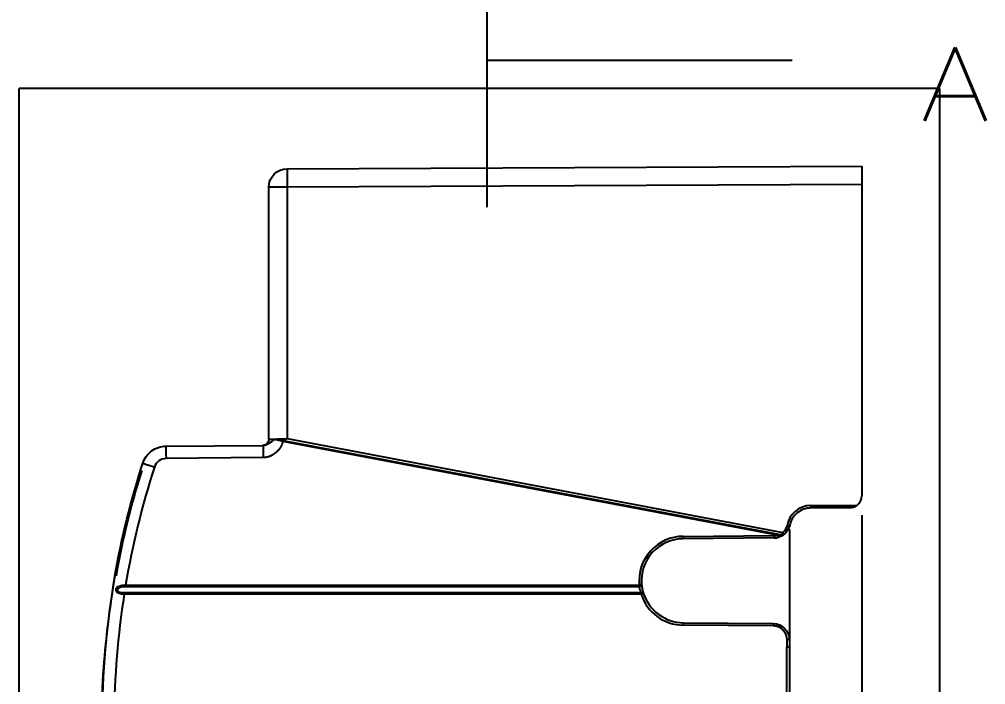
# Model space of a CAD drawing. Header units: inches. Extents: x 0 to 1189, y 0 to 841.
# Drawn here: x 950.6 to 1029.7, y 243.8 to 298.2 of the extents above; entities that cross this region are included whole.
import ezdxf
from ezdxf.lldxf.tags import DXFTag

# ---------------------------------------------------------------- set-up
doc = ezdxf.new("R2010")
doc.units = ezdxf.units.IN
doc.header["$MEASUREMENT"] = 0
doc.layers.add('1', color=7, linetype='Continuous', true_color=0xffffff)
doc.styles.add('blockfont', font='simplex.shx', dxfattribs={"bigfont": 'bigfont'})
tags = doc.linetypes.add('PHANTOM', pattern=[2.5, 1.25, -0.25, 0.25, -0.25, 0.25, -0.25]).pattern_tags.tags
tags[14:15] = [DXFTag(74, 4), DXFTag(75, 0), DXFTag(340, '0'), DXFTag(46, 0.0), DXFTag(50, 0.0), DXFTag(44, 0.0), DXFTag(45, 0.0)]
tags[12:13] = [DXFTag(74, 4), DXFTag(75, 0), DXFTag(340, '0'), DXFTag(46, 0.0), DXFTag(50, 0.0), DXFTag(44, 0.0), DXFTag(45, 0.0)]
tags[10:11] = [DXFTag(74, 4), DXFTag(75, 0), DXFTag(340, '0'), DXFTag(46, 0.0), DXFTag(50, 0.0), DXFTag(44, 0.0), DXFTag(45, 0.0)]
tags[8:9] = [DXFTag(74, 4), DXFTag(75, 0), DXFTag(340, '0'), DXFTag(46, 0.0), DXFTag(50, 0.0), DXFTag(44, 0.0), DXFTag(45, 0.0)]
tags[6:7] = [DXFTag(74, 4), DXFTag(75, 0), DXFTag(340, '0'), DXFTag(46, 0.0), DXFTag(50, 0.0), DXFTag(44, 0.0), DXFTag(45, 0.0)]
tags[4:5] = [DXFTag(74, 4), DXFTag(75, 0), DXFTag(340, '0'), DXFTag(46, 0.0), DXFTag(50, 0.0), DXFTag(44, 0.0), DXFTag(45, 0.0)]

msp = doc.modelspace()

# ---------------------------------------------------------------- linework, layer by layer
at = {"layer": '1', "color": 43, "linetype": 'PHANTOM', "ltscale": 11.129345}
msp.add_line((988.8465, 421.973), (988.8465, 282.8561), dxfattribs=at)
at = {"layer": '1', "color": 43}
msp.add_line((1013.8465, 294.8561), (988.8465, 294.8561), dxfattribs=at)
at = {"layer": '1', "color": 251}
for p, q in [((1025.9022, 292.5577), (950.5804, 292.5577)), ((950.5804, 188.7409), (950.5804, 292.5577)), ((1025.9022, 292.5577), (1025.9022, 188.7409))]:
    msp.add_line(p, q, dxfattribs=at)
at = {"layer": '1', "color": 21}
for p, q in [((972.5116, 285.9889), (1019.5522, 286.1941)), ((1019.5522, 286.1941), (1019.5522, 284.6867)), ((972.5129, 284.4814), (971.0107, 284.4814)), ((971.0107, 263.8537), (971.0107, 284.4814)), ((1019.5522, 284.6867), (972.5129, 284.4814)), ((972.5129, 284.4814), (972.5129, 263.9049)), ((1019.5522, 284.6867), (1019.5522, 259.235)), ((1012.6467, 256.0062), (972.1402, 263.6818)), ((972.1554, 263.7628), (1012.9938, 256.0243)), ((972.5129, 263.9049), (1013.0761, 256.2185)), ((962.5859, 263.282), (970.5424, 263.3514)), ((970.5424, 263.3514), (970.5126, 263.3512)), ((970.5477, 262.3465), (962.5912, 262.277)), ((1015.3808, 258.431), (1019.1502, 258.431)), ((1018.5472, 258.23), (1015.3815, 258.23)), ((1013.6227, 256.4713), (1013.6227, 247.4914)), ((1004.9222, 255.9083), (1012.3882, 255.9735)), ((1012.3905, 255.7825), (1004.9245, 255.7174)), ((959.2845, 251.9194), (1001.3349, 251.9194)), ((1001.3353, 251.7797), (959.2849, 251.7797)), ((1001.4918, 251.1741), (959.1636, 251.1741)), ((959.1639, 251.3139), (1001.4921, 251.3139)), ((1012.3253, 248.5779), (1004.9222, 248.6425)), ((1004.9245, 248.8334), (1012.3276, 248.7688)), ((1013.421, 241.0152), (1013.421, 246.8497)), ((1013.4311, 246.8496), (1013.421, 246.8497)), ((1013.4311, 246.8496), (1013.4311, 247.4623)), ((1013.6227, 247.4623), (1013.4311, 247.4623)), ((1013.6227, 246.8479), (1013.4311, 246.8496)), ((1013.6227, 247.4623), (1013.6227, 246.8479)), ((1013.6227, 246.8479), (1013.6227, 241.0476))]:
    msp.add_line(p, q, dxfattribs=at)
at = {"layer": '1', "color": 7}
msp.add_line((1019.5522, 257.6475), (1019.5522, 187.9675), dxfattribs=at)
at = {"layer": '1', "color": 21, "extrusion": (0, 0, -1)}
for centre, radius, start, end in [((-972.5182, 284.4814), 1.5075, 0, 89.75), ((-970.5082, 263.8537), 0.5025, 180, 269.5)]:
    msp.add_arc(centre, radius, start, end, dxfattribs=at)
at = {"layer": '1', "color": 21}
for centre, radius, start, end in [((962.6, 261.2721), 1.005, 90.500005, 162.090193), ((1026.4347, 240.6425), 68.9933, 162.569927, 169.964683), ((1026.4329, 240.6425), 68.0888, 162.090199, 170.466699), ((1018.5472, 259.235), 1.005, 306.869898, 0), ((1015.3808, 256.4713), 1.9597, 90, 171.872858), ((1012.3784, 257.089), 1.1155, 308.709829, 342.218614), ((1004.9539, 252.2754), 3.6331, 90.500006, 185.620318), ((1012.3784, 257.089), 1.1156, 270.5, 283.913012), ((1012.3791, 257.089), 1.3065, 270.5, 283.913012), ((1026.4329, 240.6425), 68.0887, 171.102087, 179.686407), ((1004.9539, 252.2754), 3.6331, 197.645612, 269.5)]:
    msp.add_arc(centre, radius, start, end, dxfattribs=at)
for centre, major_axis, ratio, start_param, end_param in [((972.5182, 284.4819), (0.0066, -1.5075), 0.0034906, 3.1415927, 4.7123585), ((971.4435, 263.8356), (0.0236, 0.0977), 0.6399172, 4.8252664, 4.9624849), ((971.6096, 263.8594), (0.0168, -0.1498), 0.6674066, 4.6375066, 4.7329248), ((971.784, 263.8728), (0.0065, -0.1506), 0.5407836, 4.6890662, 5.0575354), ((971.6599, 263.7824), (0.0244, 0.0975), 0.4436306, 4.7657546, 5.2004896), ((972.0513, 263.7008), (0.0241, 0.0976), 0.084954, 4.7202607, 5.6017478), ((972.1111, 263.8871), (-0.0083, -0.1505), 0.2996671, 4.7288153, 5.5652037), ((972.1356, 263.6826), (0.0184, 0.0988), 0.0073815, 4.7131257, 5.6756047), ((972.1399, 263.6818), (0.0187, 0.0987), 0.0034296, 4.7130389, 5.6755896), ((962.5947, 262.2781), (-0.0088, 1.005), 0.0034906, 0, 1.5707354), ((970.5512, 262.3475), (-0.0088, 1.005), 0.0034905, 0, 1.5707354), ((961.6472, 261.5811), (-0.9563, 0.3091), 0.0010736, 0, 1.5674748), ((960.7865, 261.8593), (-0.0956, 0.0309), 0.0053677, 0, 1.5541889), ((1015.3815, 258.431), (0, -0.201), 0.0034907, 4.712389, 6.2831853), ((1013.4414, 256.7483), (0.1818, -0.0583), 0.001066, 4.7090651, 6.2831853), ((1004.9229, 255.9094), (0.0017, -0.1909), 0.0034906, 4.7123281, 6.2831853), ((1012.3888, 255.9746), (0.0017, -0.1909), 0.0034905, 4.7123281, 6.2831853), ((1012.6473, 256.0062), (0.0459, -0.1853), 0.0033882, 4.7115497, 6.2831853), ((1013.0233, 256.1783), (0.1103, -0.1559), 0.7198271, 5.3175178, 6.2831853), ((1013.0767, 256.2185), (0.1194, -0.149), 0.0027238, 4.710206, 6.2831853), ((959.2851, 251.9194), (0, 0.1507), 0.0034907, 1.5707963, 2.7571959), ((1001.3355, 251.9194), (0, -0.1507), 0.0034907, 4.712389, 5.8987885), ((1001.3388, 251.9196), (-0.0136, 0.1501), 0.0034763, 1.5704804, 2.7557003), ((959.1641, 251.1741), (0, -0.1507), 0.0034907, 3.5259894, 4.712389), ((1001.4923, 251.1741), (0, -0.1507), 0.0034907, 3.5259894, 4.712389), ((1001.5042, 251.1748), (-0.0182, 0.1496), 0.2794594, 4.7664786, 5.8771683), ((1004.9229, 248.6414), (0.0017, 0.1909), 0.0034905, 0, 1.5708573), ((1012.3259, 248.5768), (0.0017, 0.1909), 0.0034905, 0, 1.5708573)]:
    msp.add_ellipse(centre, major_axis=major_axis, ratio=ratio, start_param=start_param, end_param=end_param, dxfattribs=at)
for points, degree, knots in [([(970.5429, 263.3514), (970.5477, 263.3515), (970.5639, 263.3518), (970.6089, 263.3546), (970.6965, 263.3687), (970.8581, 263.4231), (971.0466, 263.5339), (971.2227, 263.6542), (971.3738, 263.7378), (971.4217, 263.8242), (971.4376, 263.8531)], 3, [0, 0, 0, 0, 0.0124503, 0.0418978, 0.1128291, 0.2380829, 0.4996957, 0.7516093, 0.9171116, 1, 1, 1, 1]), ([(972.1402, 263.6818), (972.0982, 263.4244), (971.9466, 263.179), (971.8743, 263.062), (971.7798, 262.9537), (971.687, 262.8474), (971.5765, 262.7544), (971.4666, 262.6621), (971.344, 262.5876), (971.2209, 262.5127), (971.0901, 262.4597), (970.9574, 262.4058), (970.8221, 262.3771), (970.684, 262.3479), (970.5477, 262.3465)], 2, [0, 0, 0, 0.25, 0.25, 0.375, 0.375, 0.5, 0.5, 0.625, 0.625, 0.75, 0.75, 0.875, 0.875, 1, 1, 1]), ([(971.0107, 263.8518), (971.008, 263.858), (971.0553, 263.8556), (971.2262, 263.8575), (971.3524, 263.8585), (971.5086, 263.8594)], 3, [0, 0, 0, 0, 0.5, 0.5, 1, 1, 1, 1]), ([(971.7024, 263.8728), (971.7176, 263.8738), (971.7725, 263.8774), (971.8624, 263.884), (971.9692, 263.8898), (972.035, 263.8879), (972.0658, 263.8871)], 3, [0, 0, 0, 0, 0.1335331, 0.4832199, 0.7578523, 1, 1, 1, 1]), ([(972.0658, 263.8871), (972.0799, 263.8865), (972.1103, 263.8854), (972.1598, 263.8856), (972.2164, 263.8869), (972.2802, 263.8895), (972.3513, 263.8934), (972.4297, 263.8985), (972.4844, 263.9027), (972.5129, 263.9049)], 3, [0, 0, 0, 0, 0.0973059, 0.2097081, 0.3372775, 0.4800619, 0.6380951, 0.8114016, 1, 1, 1, 1]), ([(972.5129, 263.9049), (972.4992, 263.8986), (972.4724, 263.8864), (972.4332, 263.8687), (972.396, 263.8521), (972.3608, 263.8369), (972.3276, 263.823), (972.2964, 263.8106), (972.2673, 263.7996), (972.2402, 263.79), (972.2151, 263.7817), (972.192, 263.7746), (972.1708, 263.7686), (972.1575, 263.7653), (972.1511, 263.7636)], 3, [0, 0, 0, 0, 0.1106407, 0.2163128, 0.3170169, 0.4127538, 0.5035245, 0.5893301, 0.670172, 0.7460518, 0.8169716, 0.8829339, 0.943942, 1, 1, 1, 1]), ([(960.6909, 261.8902), (960.7552, 262.0893), (960.8509, 262.2783), (961.0958, 262.6178), (961.245, 262.7682), (961.5823, 263.016), (961.7705, 263.1133), (962.1677, 263.2454), (962.3766, 263.2802), (962.5859, 263.282)], 3, [0, 0, 0, 0, 0.25, 0.25, 0.5, 0.5, 0.75, 0.75, 1, 1, 1, 1]), ([(1015.3815, 258.23), (1015.181, 258.23), (1014.9805, 258.1954), (1014.6028, 258.061), (1014.4256, 257.9611), (1014.1148, 257.7078), (1013.9813, 257.5543), (1013.7735, 257.2114), (1013.6992, 257.0221), (1013.6588, 256.8257)], 3, [0, 0, 0, 0, 0.25, 0.25, 0.5, 0.5, 0.75, 0.75, 1, 1, 1, 1]), ([(1019.1502, 258.431), (1019.1042, 258.3965), (1019.0565, 258.3669), (1018.9575, 258.3159), (1018.9072, 258.2952), (1018.7554, 258.2461), (1018.6507, 258.23), (1018.5472, 258.23)], 3, [0, 0, 0, 0, 0.25, 0.25, 0.5, 0.5, 1, 1, 1, 1]), ([(1013.6232, 256.69), (1013.5843, 256.5687), (1013.5275, 256.4532), (1013.3832, 256.2434), (1013.2955, 256.1491), (1013.1961, 256.0695)], 3, [0, 0, 0, 0, 0.5, 0.5, 1, 1, 1, 1]), ([(1013.4413, 256.7503), (1013.4813, 256.7563), (1013.4988, 256.7561), (1013.6311, 256.7931), (1013.6421, 256.8115), (1013.6448, 256.8254)], 3, [0, 0, 0, 0, 0.5, 0.5, 1, 1, 1, 1]), ([(1013.6587, 256.8251), (1013.6576, 256.8198), (1013.6552, 256.8084), (1013.65, 256.7857), (1013.6426, 256.7558), (1013.6332, 256.7222), (1013.6263, 256.6999), (1013.6232, 256.69)], 3, [0, 0, 0, 0, 0.1146172, 0.2499852, 0.4999823, 0.7773569, 1, 1, 1, 1]), ([(1004.9245, 255.7174), (1003.9763, 255.7091), (1003.0388, 255.2882), (1001.7661, 253.882), (1001.4406, 252.9073), (1001.5267, 251.9629)], 3, [0, 0, 0, 0, 0.5, 0.5, 1, 1, 1, 1]), ([(1012.6467, 256.0062), (1012.6728, 256.0056), (1012.7224, 256.0045), (1012.7928, 256.0056), (1012.8551, 256.0086), (1012.9091, 256.0131), (1012.9551, 256.0185), (1012.9816, 256.0225), (1012.9938, 256.0243)], 3, [0, 0, 0, 0, 0.2221654, 0.4215357, 0.5984255, 0.7532859, 0.8867917, 1, 1, 1, 1]), ([(1013.1336, 256.0224), (1013.0811, 255.9876), (1012.9562, 255.9046), (1012.7898, 255.8516), (1012.6932, 255.8208)], 3, [0, 0, 0, 0, 0.4199849, 1, 1, 1, 1]), ([(1012.9938, 256.0243), (1012.9958, 256.0288), (1013.0004, 256.0391), (1013.0095, 256.0593), (1013.0215, 256.0867), (1013.0367, 256.1226), (1013.0552, 256.1674), (1013.0688, 256.2008), (1013.0761, 256.2185)], 3, [0, 0, 0, 0, 0.1003468, 0.2272201, 0.3806328, 0.5605793, 0.7670431, 1, 1, 1, 1]), ([(1013.1961, 256.0695), (1013.1923, 256.0665), (1013.1847, 256.0604), (1013.1734, 256.0516), (1013.1605, 256.0419), (1013.1466, 256.0317), (1013.1378, 256.0254), (1013.1336, 256.0224)], 3, [0, 0, 0, 0, 0.1743512, 0.3458033, 0.5162009, 0.7694594, 1, 1, 1, 1]), ([(958.4014, 228.6029), (958.1891, 229.9341), (957.7648, 232.5933), (957.4233, 236.6159), (957.3016, 240.8149), (957.4563, 246.1936), (958.0381, 250.1879), (958.4014, 252.6822)], 3, [0, 0, 0, 0, 0.167093, 0.3337782, 0.5000593, 0.6878127, 1, 1, 1, 1]), ([(958.4014, 252.6822), (957.6988, 248.7099), (957.3427, 244.6765), (957.3427, 236.6085), (957.6988, 232.5751), (958.4014, 228.6029)], 3, [0, 0, 0, 0, 0.5, 0.5, 1, 1, 1, 1]), ([(959.1636, 251.1741), (959.0213, 251.1779), (958.786, 251.1842), (958.5483, 251.3296), (958.4633, 251.6497), (958.79, 251.922), (959.1, 251.9204), (959.2845, 251.9194)], 3, [0, 0, 0, 0, 0.2223802, 0.3676893, 0.4988186, 0.7015501, 1, 1, 1, 1]), ([(959.2849, 251.7797), (959.1647, 251.7781), (958.9279, 251.775), (958.6591, 251.6862), (958.5973, 251.5079), (958.6672, 251.3847), (958.8633, 251.315), (959.043, 251.3143), (959.1639, 251.3139)], 3, [0, 0, 0, 0, 0.2551745, 0.5030482, 0.5282058, 0.6367637, 0.7553967, 1, 1, 1, 1]), ([(1001.5043, 251.3139), (1001.5019, 251.3178), (1001.4982, 251.3242), (1001.4907, 251.3381), (1001.4815, 251.3564), (1001.4705, 251.3804), (1001.4577, 251.4103), (1001.4432, 251.4467), (1001.4269, 251.4893), (1001.4139, 251.5237), (1001.3997, 251.5611), (1001.3858, 251.6001), (1001.3695, 251.6501), (1001.3562, 251.6942), (1001.3461, 251.7309), (1001.3387, 251.7602), (1001.3364, 251.7733), (1001.3353, 251.7797)], 3, [0, 0, 0, 0, 0.0386328, 0.0835764, 0.1348612, 0.1925066, 0.2565253, 0.3269254, 0.4037122, 0.4868888, 0.5051183, 0.5978377, 0.686207, 0.7703956, 0.8505999, 0.9270473, 1, 1, 1, 1]), ([(1001.5268, 251.963), (1001.5284, 251.9442), (1001.5263, 251.9232), (1001.5118, 251.8811), (1001.4993, 251.86), (1001.4654, 251.8236), (1001.444, 251.8085), (1001.3983, 251.7878), (1001.3741, 251.7821), (1001.3513, 251.7805)], 3, [0, 0, 0, 0, 0.25, 0.25, 0.5, 0.5, 0.75, 0.75, 1, 1, 1, 1]), ([(1001.5267, 251.9629), (1001.5272, 251.957), (1001.5283, 251.9452), (1001.5303, 251.9247), (1001.5327, 251.9026), (1001.5354, 251.8785), (1001.5385, 251.8527), (1001.542, 251.825), (1001.546, 251.7955), (1001.5506, 251.7642), (1001.5557, 251.7312), (1001.5614, 251.6964), (1001.5679, 251.6599), (1001.575, 251.6216), (1001.5858, 251.5675), (1001.6006, 251.5001), (1001.6192, 251.4236), (1001.6374, 251.3556), (1001.6544, 251.2964), (1001.67, 251.2454), (1001.6782, 251.2202), (1001.6824, 251.2072)], 3, [0, 0, 0, 0, 0.0425656, 0.0833346, 0.1225542, 0.1605019, 0.1974839, 0.2338307, 0.2698903, 0.3060192, 0.3425715, 0.3798896, 0.4182952, 0.4580837, 0.499521, 0.5870498, 0.668694, 0.747503, 0.8268537, 0.9100572, 1, 1, 1, 1]), ([(1001.6824, 251.2072), (1001.6684, 251.209), (1001.6465, 251.2119), (1001.572, 251.1943), (1001.545, 251.188)], 3, [0, 0, 0, 0, 0.637789, 1, 1, 1, 1]), ([(1013.4311, 247.4623), (1013.431, 247.5712), (1013.4077, 247.6788), (1013.3852, 247.783), (1013.3411, 247.8838), (1013.2984, 247.9816), (1013.2365, 248.0722), (1013.1759, 248.1609), (1013.0991, 248.2385), (1013.023, 248.3154), (1012.934, 248.3776), (1012.8449, 248.4398), (1012.7466, 248.484), (1012.6471, 248.5287), (1012.5419, 248.5525), (1012.4349, 248.5768), (1012.3253, 248.5779)], 2, [0, 0, 0, 0.125, 0.125, 0.25, 0.25, 0.375, 0.375, 0.5, 0.5, 0.625, 0.625, 0.75, 0.75, 0.875, 0.875, 1, 1, 1])]:
    msp.add_open_spline(points, degree=degree, knots=knots, dxfattribs=at)
for points, degree in [([(971.0193, 263.8538), (971.0024, 263.7626)], 1), ([(971.4376, 263.8531), (971.4605, 263.8552), (971.4841, 263.8573), (971.5086, 263.8594)], 3), ([(971.4376, 263.8531), (971.4608, 263.8507), (971.4849, 263.8481), (971.5099, 263.8451)], 3), ([(971.5083, 263.8316), (971.4847, 263.8388), (971.4612, 263.8459), (971.4376, 263.8531)], 3), ([(971.7045, 263.7768), (971.6391, 263.795), (971.5737, 263.8133), (971.5083, 263.8316)], 3), ([(971.5086, 263.8594), (971.5732, 263.8639), (971.6378, 263.8683), (971.7024, 263.8728)], 3), ([(971.5099, 263.8451), (971.5717, 263.8382), (971.6386, 263.8294), (971.7096, 263.8185)], 3), ([(972.0597, 263.6996), (971.9382, 263.7296), (971.8154, 263.7557), (971.7045, 263.7768)], 3), ([(971.7096, 263.8185), (971.8308, 263.8007), (971.9561, 263.7968), (972.0752, 263.7753)], 3), ([(972.1363, 263.6825), (972.1108, 263.6882), (972.0853, 263.6939), (972.0597, 263.6996)], 3), ([(972.0752, 263.7753), (972.1005, 263.7714), (972.1258, 263.7674), (972.1511, 263.7635)], 3), ([(972.1402, 263.6818), (972.1389, 263.682), (972.1376, 263.6823), (972.1363, 263.6825)], 3), ([(972.1511, 263.7636), (972.1526, 263.7634), (972.154, 263.7631), (972.1554, 263.7628)], 3), ([(958.3998, 252.6825), (958.9514, 255.7994), (959.7175, 258.8783), (960.6909, 261.8902)], 3), ([(1013.4407, 256.7483), (1013.4409, 256.749), (1013.4411, 256.7496), (1013.4413, 256.7503)], 3), ([(1001.3349, 251.9194), (1001.3383, 251.9196)], 1), ([(1001.3513, 251.7805), (1001.3459, 251.78), (1001.3405, 251.7797), (1001.3353, 251.7797)], 3), ([(1001.5337, 251.9119), (1001.5255, 251.9459)], 1), ([(1001.545, 251.188), (1001.527, 251.1832), (1001.5089, 251.1785), (1001.4918, 251.1741)], 3), ([(1001.4921, 251.3139), (1001.504, 251.3143)], 1), ([(1001.6824, 251.2072), (1001.6627, 251.2675), (1001.5956, 251.3196), (1001.504, 251.3143)], 3), ([(1001.6824, 251.2072), (1002.1263, 249.8476), (1003.4944, 248.8459), (1004.9245, 248.8334)], 3), ([(1012.3276, 248.7688), (1013.0079, 248.7629), (1013.6227, 248.1426), (1013.6227, 247.4623)], 3)]:
    msp.add_open_spline(points, degree=degree, dxfattribs=at)
msp.add_rational_spline([(1001.5267, 251.9629), (1001.5277, 251.9515), (1001.456, 251.931), (1001.3383, 251.9196)], [1, 1.00000056521, 0.999994813869, 0.999994500081], degree=3, dxfattribs=at)

# ---------------------------------------------------------------- texts
at = {"layer": '1', "color": 7, "insert": (1024.3777, 289.9186), "char_height": 6, "attachment_point": 7, "line_spacing_factor": 0.903614, "style": 'blockfont'}
msp.add_mtext('\\W01.216;\\fsimplex.shx;A', dxfattribs=at)

doc.saveas('drawing.dxf')
